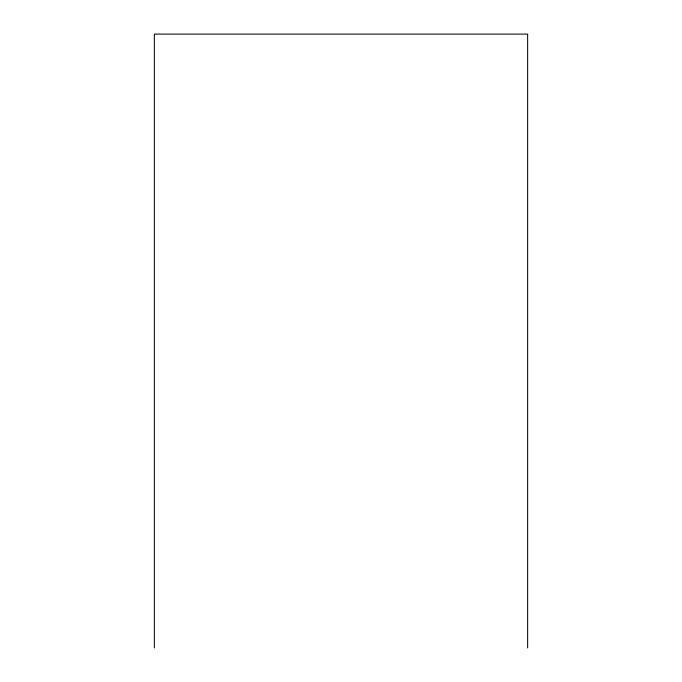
<?xml version="1.0" encoding="UTF-8"?>
<svg xmlns="http://www.w3.org/2000/svg" width="682" height="682" viewBox="0 0 682 682"><rect width="100%" height="100%" fill="white"/><g stroke="black" fill="none" stroke-linecap="round" stroke-linejoin="round"><path stroke-width="1.02" d="M527.638 647.9L527.638 34.1L154.362 34.1L154.362 647.9"/></g></svg>
